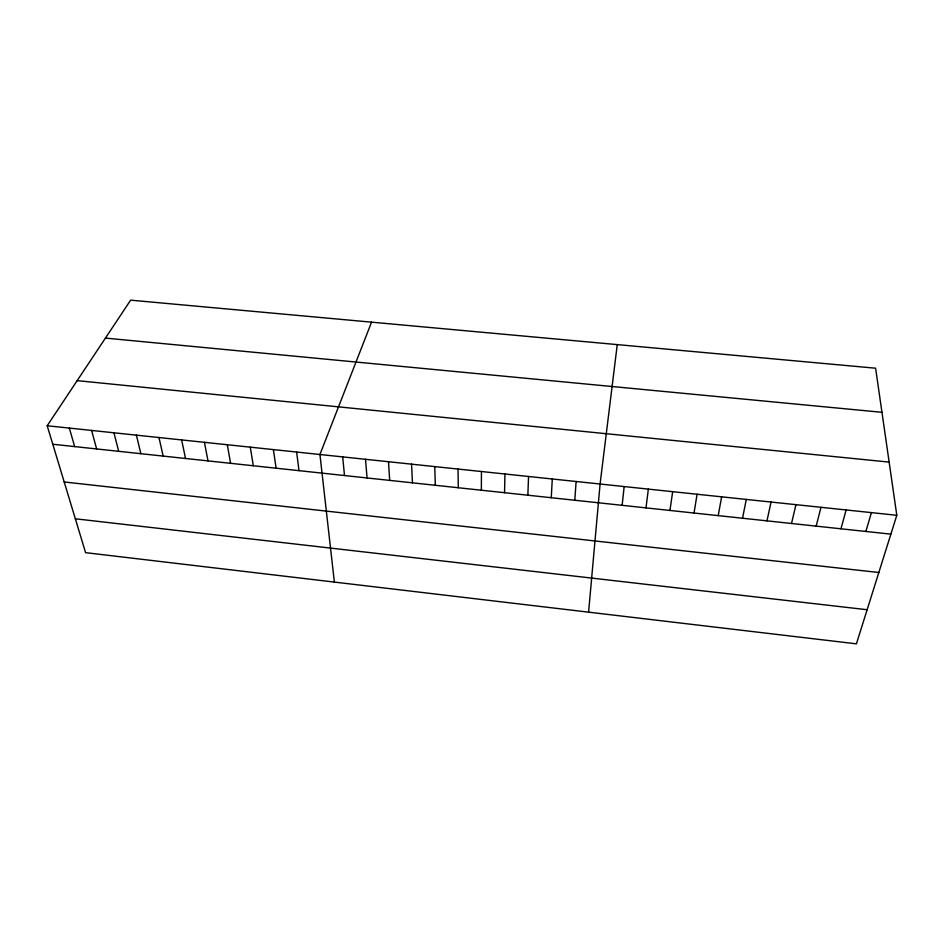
<?xml version="1.0" encoding="UTF-8"?>
<svg xmlns="http://www.w3.org/2000/svg" width="944" height="944" viewBox="0 0 944 944"><rect width="100%" height="100%" fill="white"/><g stroke="black" fill="none" stroke-linecap="round" stroke-linejoin="round"><path stroke-width="1.42" d="M481.369 490.219L481.428 471.516M504.556 492.709L504.934 473.994M527.861 495.211L528.546 476.484M551.261 497.724L552.287 478.986M574.778 500.237L576.123 481.499M588.596 612.16L600.089 484.024L617.258 344.607M622.143 505.323L624.161 486.561M645.991 507.884L648.351 489.11M669.957 510.456L672.659 491.671M694.041 513.04L697.073 494.255M718.231 515.636L721.617 496.839M742.539 518.244L746.279 499.435M766.965 520.864L771.059 502.043M791.509 523.495L795.969 504.674M816.171 526.138L820.985 507.306M840.951 528.793L846.131 509.961M865.86 531.472L871.406 512.627M896.8 515.294L856.42 643.843L85.585 552.653L47.2 425.756L130.638 300.157L875.607 368.207L896.8 515.294L47.2 425.756M371.547 322.164L319.933 454.501L334.377 582.094M105.445 338.094L881.956 412.304M77.172 380.633L889.13 462.1M52.793 444.246L890.876 534.151M64.204 481.971L878.829 572.501M75.331 518.775L867.135 609.73M69.349 428.092L74.659 446.583M91.592 430.429L96.63 448.943M113.941 432.789L118.696 451.315M136.396 435.16L140.88 453.686M158.97 437.532L163.159 456.082M181.637 439.928L185.531 458.477M204.411 442.323L208.022 460.896M227.303 444.742L230.607 463.315M250.29 447.161L253.311 465.758M273.394 449.592L276.108 468.2M296.605 452.046L299.024 470.655M342.684 456.896L344.489 475.54M365.54 459.303L367.039 477.959M388.491 461.722L389.695 480.39M411.56 464.153L412.457 482.832M434.747 466.596L435.326 485.275M458.029 469.05L458.3 487.741"/></g></svg>
